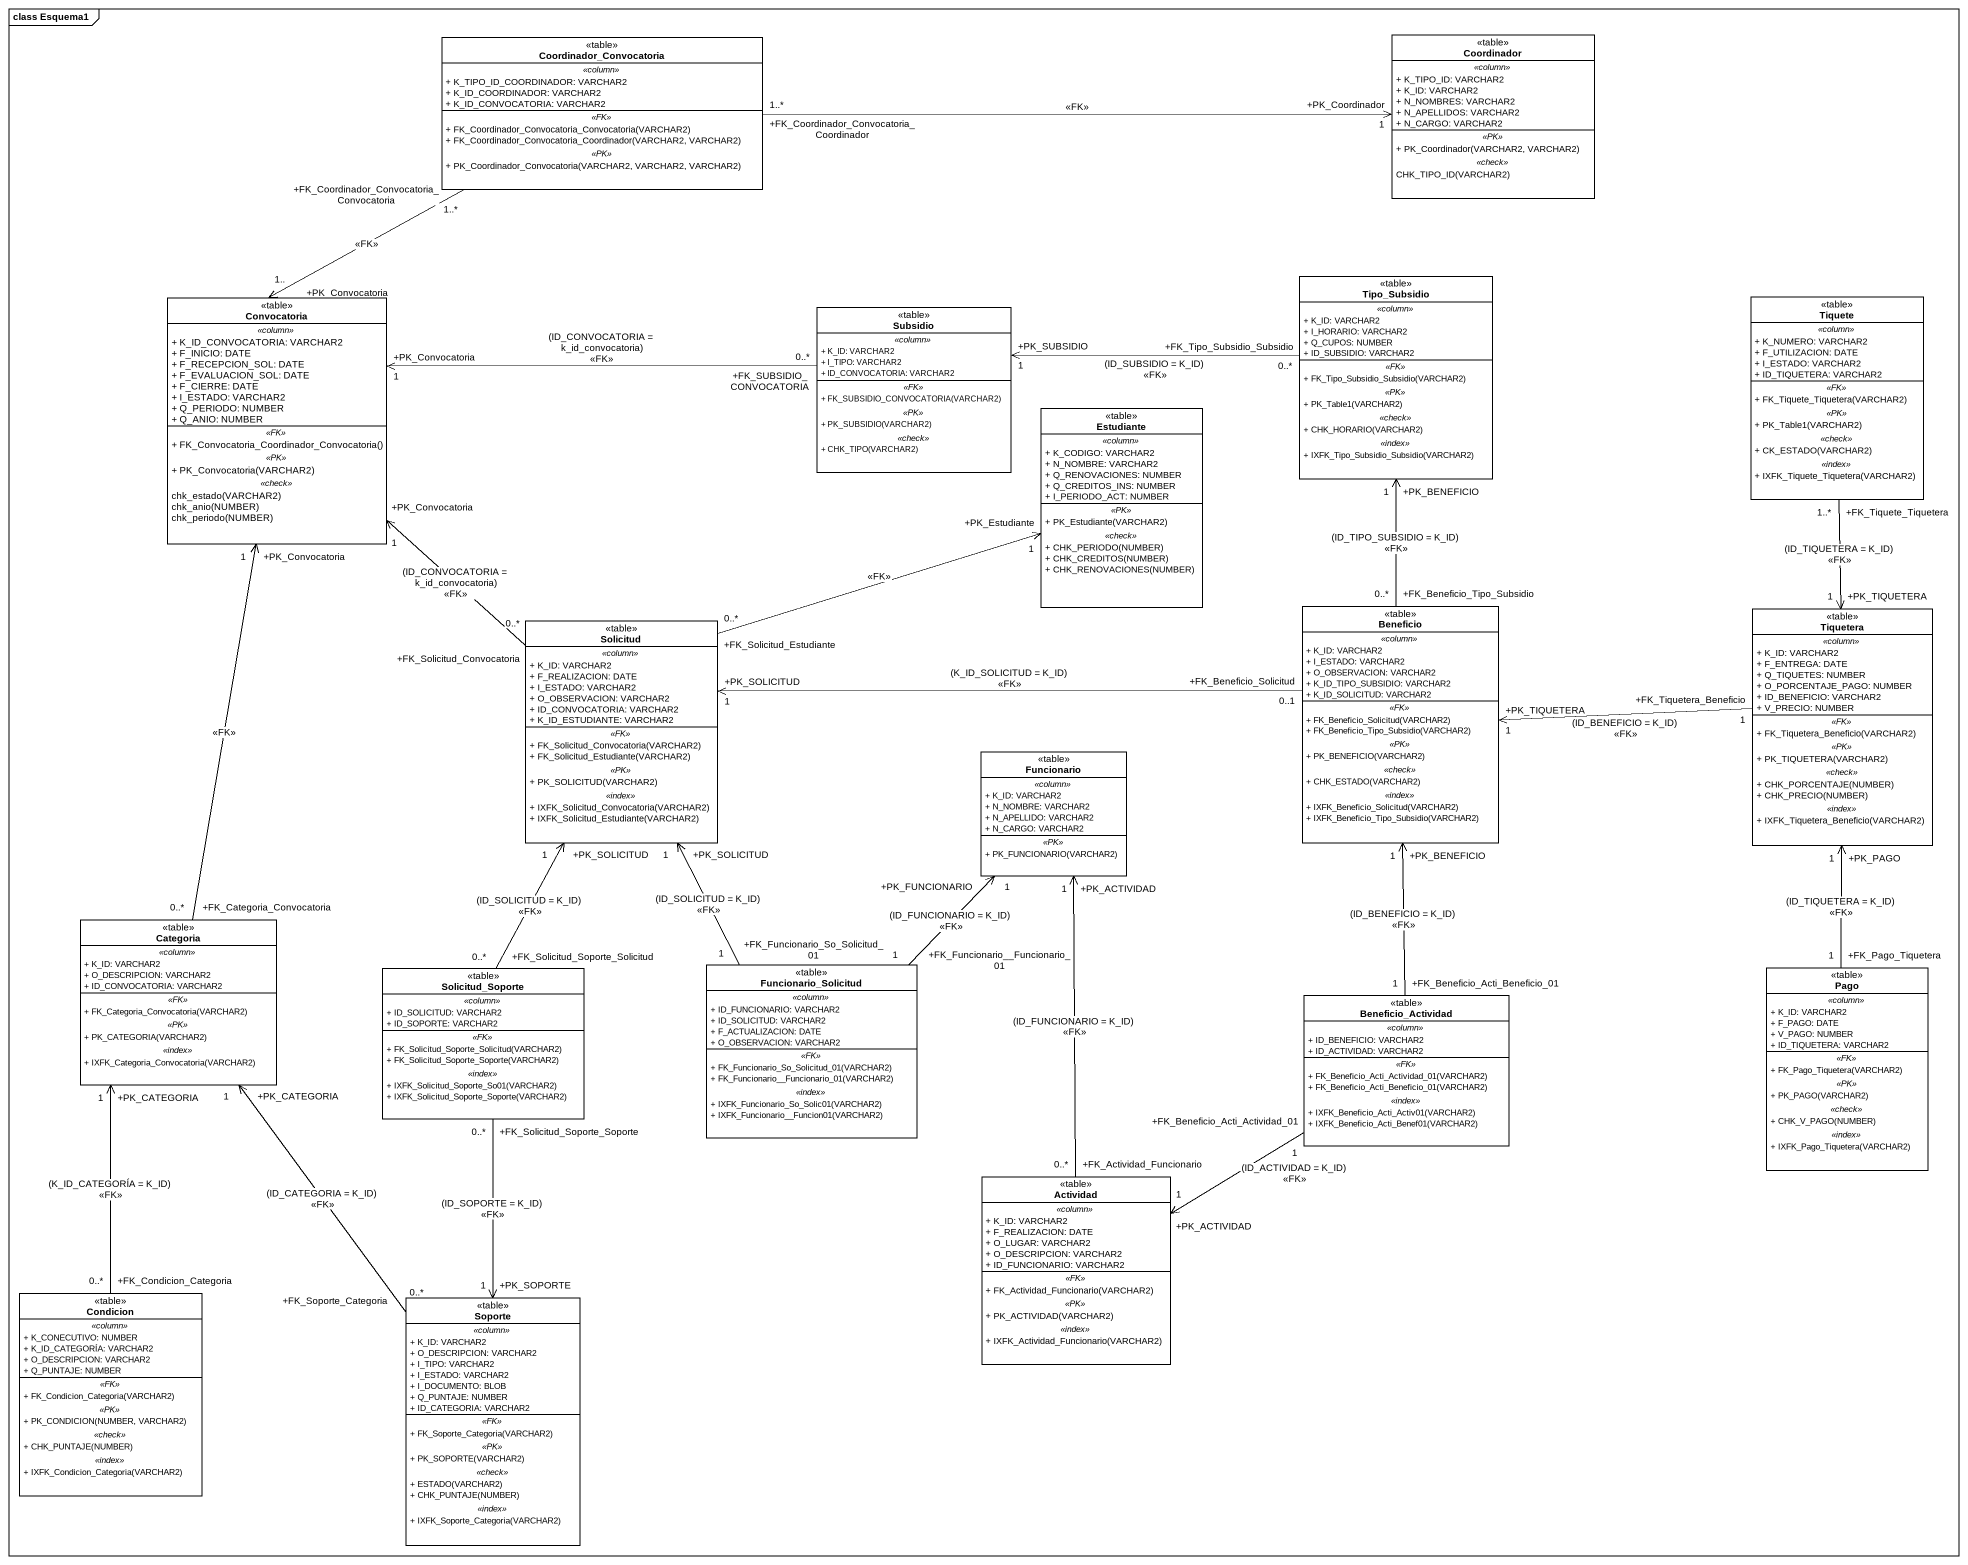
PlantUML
@startuml
mainframe class Esquema1
hide circle
hide empty members
skinparam classAttributeIconSize 0
class Coordinador_Convocatoria <<table>> {
  .. <<column>> ..
  + K_TIPO_ID_COORDINADOR: VARCHAR2
  + K_ID_COORDINADOR: VARCHAR2
  + K_ID_CONVOCATORIA: VARCHAR2
  .. <<FK>> ..
  + FK_Coordinador_Convocatoria_Convocatoria(VARCHAR2)
  + FK_Coordinador_Convocatoria_Coordinador(VARCHAR2, VARCHAR2)
  .. <<PK>> ..
  + PK_Coordinador_Convocatoria(VARCHAR2, VARCHAR2, VARCHAR2)
}
class Coordinador <<table>> {
  .. <<column>> ..
  + K_TIPO_ID: VARCHAR2
  + K_ID: VARCHAR2
  + N_NOMBRES: VARCHAR2
  + N_APELLIDOS: VARCHAR2
  + N_CARGO: VARCHAR2
  .. <<PK>> ..
  + PK_Coordinador(VARCHAR2, VARCHAR2)
  .. <<check>> ..
  CHK_TIPO_ID(VARCHAR2)
}
class Tipo_Subsidio <<table>> {
  .. <<column>> ..
  + K_ID: VARCHAR2
  + I_HORARIO: VARCHAR2
  + Q_CUPOS: NUMBER
  + ID_SUBSIDIO: VARCHAR2
  .. <<FK>> ..
  + FK_Tipo_Subsidio_Subsidio(VARCHAR2)
  .. <<PK>> ..
  + PK_Table1(VARCHAR2)
  .. <<check>> ..
  + CHK_HORARIO(VARCHAR2)
  .. <<index>> ..
  + IXFK_Tipo_Subsidio_Subsidio(VARCHAR2)
}
class Convocatoria <<table>> {
  .. <<column>> ..
  + K_ID_CONVOCATORIA: VARCHAR2
  + F_INICIO: DATE
  + F_RECEPCION_SOL: DATE
  + F_EVALUACION_SOL: DATE
  + F_CIERRE: DATE
  + I_ESTADO: VARCHAR2
  + Q_PERIODO: NUMBER
  + Q_ANIO: NUMBER
  .. <<FK>> ..
  + FK_Convocatoria_Coordinador_Convocatoria()
  .. <<PK>> ..
  + PK_Convocatoria(VARCHAR2)
  .. <<check>> ..
  chk_estado(VARCHAR2)
  chk_anio(NUMBER)
  chk_periodo(NUMBER)
}
class Subsidio <<table>> {
  .. <<column>> ..
  + K_ID: VARCHAR2
  + I_TIPO: VARCHAR2
  + ID_CONVOCATORIA: VARCHAR2
  .. <<FK>> ..
  + FK_SUBSIDIO_CONVOCATORIA(VARCHAR2)
  .. <<PK>> ..
  + PK_SUBSIDIO(VARCHAR2)
  .. <<check>> ..
  + CHK_TIPO(VARCHAR2)
}
class Tiquete <<table>> {
  .. <<column>> ..
  + K_NUMERO: VARCHAR2
  + F_UTILIZACION: DATE
  + I_ESTADO: VARCHAR2
  + ID_TIQUETERA: VARCHAR2
  .. <<FK>> ..
  + FK_Tiquete_Tiquetera(VARCHAR2)
  .. <<PK>> ..
  + PK_Table1(VARCHAR2)
  .. <<check>> ..
  + CK_ESTADO(VARCHAR2)
  .. <<index>> ..
  + IXFK_Tiquete_Tiquetera(VARCHAR2)
}
class Estudiante <<table>> {
  .. <<column>> ..
  + K_CODIGO: VARCHAR2
  + N_NOMBRE: VARCHAR2
  + Q_RENOVACIONES: NUMBER
  + Q_CREDITOS_INS: NUMBER
  + I_PERIODO_ACT: NUMBER
  .. <<PK>> ..
  + PK_Estudiante(VARCHAR2)
  .. <<check>> ..
  + CHK_PERIODO(NUMBER)
  + CHK_CREDITOS(NUMBER)
  + CHK_RENOVACIONES(NUMBER)
}
class Solicitud <<table>> {
  .. <<column>> ..
  + K_ID: VARCHAR2
  + F_REALIZACION: DATE
  + I_ESTADO: VARCHAR2
  + O_OBSERVACION: VARCHAR2
  + ID_CONVOCATORIA: VARCHAR2
  + K_ID_ESTUDIANTE: VARCHAR2
  .. <<FK>> ..
  + FK_Solicitud_Convocatoria(VARCHAR2)
  + FK_Solicitud_Estudiante(VARCHAR2)
  .. <<PK>> ..
  + PK_SOLICITUD(VARCHAR2)
  .. <<index>> ..
  + IXFK_Solicitud_Convocatoria(VARCHAR2)
  + IXFK_Solicitud_Estudiante(VARCHAR2)
}
class Beneficio <<table>> {
  .. <<column>> ..
  + K_ID: VARCHAR2
  + I_ESTADO: VARCHAR2
  + O_OBSERVACION: VARCHAR2
  + K_ID_TIPO_SUBSIDIO: VARCHAR2
  + K_ID_SOLICITUD: VARCHAR2
  .. <<FK>> ..
  + FK_Beneficio_Solicitud(VARCHAR2)
  + FK_Beneficio_Tipo_Subsidio(VARCHAR2)
  .. <<PK>> ..
  + PK_BENEFICIO(VARCHAR2)
  .. <<check>> ..
  + CHK_ESTADO(VARCHAR2)
  .. <<index>> ..
  + IXFK_Beneficio_Solicitud(VARCHAR2)
  + IXFK_Beneficio_Tipo_Subsidio(VARCHAR2)
}
class Tiquetera <<table>> {
  .. <<column>> ..
  + K_ID: VARCHAR2
  + F_ENTREGA: DATE
  + Q_TIQUETES: NUMBER
  + O_PORCENTAJE_PAGO: NUMBER
  + ID_BENEFICIO: VARCHAR2
  + V_PRECIO: NUMBER
  .. <<FK>> ..
  + FK_Tiquetera_Beneficio(VARCHAR2)
  .. <<PK>> ..
  + PK_TIQUETERA(VARCHAR2)
  .. <<check>> ..
  + CHK_PORCENTAJE(NUMBER)
  + CHK_PRECIO(NUMBER)
  .. <<index>> ..
  + IXFK_Tiquetera_Beneficio(VARCHAR2)
}
class Funcionario <<table>> {
  .. <<column>> ..
  + K_ID: VARCHAR2
  + N_NOMBRE: VARCHAR2
  + N_APELLIDO: VARCHAR2
  + N_CARGO: VARCHAR2
  .. <<PK>> ..
  + PK_FUNCIONARIO(VARCHAR2)
}
class Categoria <<table>> {
  .. <<column>> ..
  + K_ID: VARCHAR2
  + O_DESCRIPCION: VARCHAR2
  + ID_CONVOCATORIA: VARCHAR2
  .. <<FK>> ..
  + FK_Categoria_Convocatoria(VARCHAR2)
  .. <<PK>> ..
  + PK_CATEGORIA(VARCHAR2)
  .. <<index>> ..
  + IXFK_Categoria_Convocatoria(VARCHAR2)
}
class Solicitud_Soporte <<table>> {
  .. <<column>> ..
  + ID_SOLICITUD: VARCHAR2
  + ID_SOPORTE: VARCHAR2
  .. <<FK>> ..
  + FK_Solicitud_Soporte_Solicitud(VARCHAR2)
  + FK_Solicitud_Soporte_Soporte(VARCHAR2)
  .. <<index>> ..
  + IXFK_Solicitud_Soporte_So01(VARCHAR2)
  + IXFK_Solicitud_Soporte_Soporte(VARCHAR2)
}
class Funcionario_Solicitud <<table>> {
  .. <<column>> ..
  + ID_FUNCIONARIO: VARCHAR2
  + ID_SOLICITUD: VARCHAR2
  + F_ACTUALIZACION: DATE
  + O_OBSERVACION: VARCHAR2
  .. <<FK>> ..
  + FK_Funcionario_So_Solicitud_01(VARCHAR2)
  + FK_Funcionario__Funcionario_01(VARCHAR2)
  .. <<index>> ..
  + IXFK_Funcionario_So_Solic01(VARCHAR2)
  + IXFK_Funcionario__Funcion01(VARCHAR2)
}
class Pago <<table>> {
  .. <<column>> ..
  + K_ID: VARCHAR2
  + F_PAGO: DATE
  + V_PAGO: NUMBER
  + ID_TIQUETERA: VARCHAR2
  .. <<FK>> ..
  + FK_Pago_Tiquetera(VARCHAR2)
  .. <<PK>> ..
  + PK_PAGO(VARCHAR2)
  .. <<check>> ..
  + CHK_V_PAGO(NUMBER)
  .. <<index>> ..
  + IXFK_Pago_Tiquetera(VARCHAR2)
}
class Beneficio_Actividad <<table>> {
  .. <<column>> ..
  + ID_BENEFICIO: VARCHAR2
  + ID_ACTIVIDAD: VARCHAR2
  .. <<FK>> ..
  + FK_Beneficio_Acti_Actividad_01(VARCHAR2)
  + FK_Beneficio_Acti_Beneficio_01(VARCHAR2)
  .. <<index>> ..
  + IXFK_Beneficio_Acti_Activ01(VARCHAR2)
  + IXFK_Beneficio_Acti_Benef01(VARCHAR2)
}
class Actividad <<table>> {
  .. <<column>> ..
  + K_ID: VARCHAR2
  + F_REALIZACION: DATE
  + O_LUGAR: VARCHAR2
  + O_DESCRIPCION: VARCHAR2
  + ID_FUNCIONARIO: VARCHAR2
  .. <<FK>> ..
  + FK_Actividad_Funcionario(VARCHAR2)
  .. <<PK>> ..
  + PK_ACTIVIDAD(VARCHAR2)
  .. <<index>> ..
  + IXFK_Actividad_Funcionario(VARCHAR2)
}
class Condicion <<table>> {
  .. <<column>> ..
  + K_CONECUTIVO: NUMBER
  + K_ID_CATEGORÍA: VARCHAR2
  + O_DESCRIPCION: VARCHAR2
  + Q_PUNTAJE: NUMBER
  .. <<FK>> ..
  + FK_Condicion_Categoria(VARCHAR2)
  .. <<PK>> ..
  + PK_CONDICION(NUMBER, VARCHAR2)
  .. <<check>> ..
  + CHK_PUNTAJE(NUMBER)
  .. <<index>> ..
  + IXFK_Condicion_Categoria(VARCHAR2)
}
class Soporte <<table>> {
  .. <<column>> ..
  + K_ID: VARCHAR2
  + O_DESCRIPCION: VARCHAR2
  + I_TIPO: VARCHAR2
  + I_ESTADO: VARCHAR2
  + I_DOCUMENTO: BLOB
  + Q_PUNTAJE: NUMBER
  + ID_CATEGORIA: VARCHAR2
  .. <<FK>> ..
  + FK_Soporte_Categoria(VARCHAR2)
  .. <<PK>> ..
  + PK_SOPORTE(VARCHAR2)
  .. <<check>> ..
  + ESTADO(VARCHAR2)
  + CHK_PUNTAJE(NUMBER)
  .. <<index>> ..
  + IXFK_Soporte_Categoria(VARCHAR2)
}
Coordinador_Convocatoria "+FK_Coordinador_Convocatoria_Coordinador\n1..*" -right-> "+PK_Coordinador\n1" Coordinador : <<FK>>
Coordinador_Convocatoria "+FK_Coordinador_Convocatoria_Convocatoria\n1..*" --> "+PK_Convocatoria\n1.." Convocatoria : <<FK>>
Tipo_Subsidio "+FK_Tipo_Subsidio_Subsidio\n0..*" -left-> "+PK_SUBSIDIO\n1" Subsidio : (ID_SUBSIDIO = K_ID)\n<<FK>>
Subsidio "+FK_SUBSIDIO_CONVOCATORIA\n0..*" -left-> "+PK_Convocatoria\n1" Convocatoria : (ID_CONVOCATORIA = k_id_convocatoria)\n<<FK>>
Tiquete "+FK_Tiquete_Tiquetera\n1..*" --> "+PK_TIQUETERA\n1" Tiquetera : (ID_TIQUETERA = K_ID)\n<<FK>>
Solicitud "+FK_Solicitud_Convocatoria\n0..*" -up-> "+PK_Convocatoria\n1" Convocatoria : (ID_CONVOCATORIA = k_id_convocatoria)\n<<FK>>
Solicitud "+FK_Solicitud_Estudiante\n0..*" -right-> "+PK_Estudiante\n1" Estudiante : <<FK>>
Beneficio "+FK_Beneficio_Tipo_Subsidio\n0..*" -up-> "+PK_BENEFICIO\n1" Tipo_Subsidio : (ID_TIPO_SUBSIDIO = K_ID)\n<<FK>>
Beneficio "+FK_Beneficio_Solicitud\n0..1" -left-> "+PK_SOLICITUD\n1" Solicitud : (K_ID_SOLICITUD = K_ID)\n<<FK>>
Tiquetera "+FK_Tiquetera_Beneficio\n1" -left-> "+PK_TIQUETERA\n1" Beneficio : (ID_BENEFICIO = K_ID)\n<<FK>>
Categoria "+FK_Categoria_Convocatoria\n0..*" -up-> "+PK_Convocatoria\n1" Convocatoria : <<FK>>
Solicitud_Soporte "+FK_Solicitud_Soporte_Solicitud\n0..*" -up-> "+PK_SOLICITUD\n1" Solicitud : (ID_SOLICITUD = K_ID)\n<<FK>>
Solicitud_Soporte "+FK_Solicitud_Soporte_Soporte\n0..*" --> "+PK_SOPORTE\n1" Soporte : (ID_SOPORTE = K_ID)\n<<FK>>
Funcionario_Solicitud "+FK_Funcionario_So_Solicitud_01\n1" -up-> "+PK_SOLICITUD\n1" Solicitud : (ID_SOLICITUD = K_ID)\n<<FK>>
Funcionario_Solicitud "+FK_Funcionario__Funcionario_01\n1" -up-> "+PK_FUNCIONARIO\n1" Funcionario : (ID_FUNCIONARIO = K_ID)\n<<FK>>
Pago "+FK_Pago_Tiquetera\n1" -up-> "+PK_PAGO\n1" Tiquetera : (ID_TIQUETERA = K_ID)\n<<FK>>
Beneficio_Actividad "+FK_Beneficio_Acti_Beneficio_01\n1" -up-> "+PK_BENEFICIO\n1" Beneficio : (ID_BENEFICIO = K_ID)\n<<FK>>
Beneficio_Actividad "+FK_Beneficio_Acti_Actividad_01\n1" --> "+PK_ACTIVIDAD\n1" Actividad : (ID_ACTIVIDAD = K_ID)\n<<FK>>
Actividad "+FK_Actividad_Funcionario\n0..*" -up-> "+PK_ACTIVIDAD\n1" Funcionario : (ID_FUNCIONARIO = K_ID)\n<<FK>>
Condicion "+FK_Condicion_Categoria\n0..*" -up-> "+PK_CATEGORIA\n1" Categoria : (K_ID_CATEGORÍA = K_ID)\n<<FK>>
Soporte "+FK_Soporte_Categoria\n0..*" -up-> "+PK_CATEGORIA\n1" Categoria : (ID_CATEGORIA = K_ID)\n<<FK>>
@enduml
